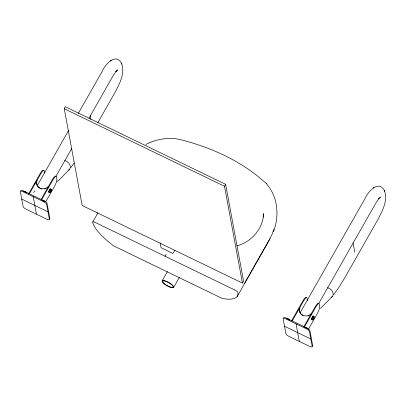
<?xml version="1.0" encoding="UTF-8"?>
<svg xmlns="http://www.w3.org/2000/svg" width="406" height="406" viewBox="0 0 406 406"><rect width="100%" height="100%" fill="white"/><g stroke="black" fill="none" stroke-linecap="round" stroke-linejoin="round"><path stroke-width="0.61" d="M263.433 217.23L263.601 213.581C263.103 228.7 251.471 241.961 236.942 245.874M305.114 327.459L306.2 327.551L307.794 328.672M273.334 231.816C277.745 221.042 278.115 208.669 274.517 197.615L272.37 192.54L269.67 187.917L266.306 183.563M273.979 229.101L272.132 234.16L269.751 238.946L245.011 282.485M34.601 184.167L34.733 183.837M234.749 289.96L95.359 222.513A3.319 0.929 29.6 0 0 92.68 222.275L93.522 224.904L95.765 228.71A59.159 16.585 29.6 0 0 107.62 241.093L113.594 245.879L222.437 298.547L227.644 299.171A59.159 16.585 29.6 0 0 236.789 296.948L237.926 294.776L237.87 292.533A3.319 0.929 29.6 0 0 234.749 289.955M50.369 191.794L50.374 191.916A1.665 1.111 14.1 0 1 49.466 192.764L48.588 192.337L48.461 191.637L50.1 188.754L50.973 189.176A1.665 0.467 29.6 0 1 51.293 189.815M313.153 319.324A1.665 1.111 14.1 0 1 312.295 319.938L311.417 319.517L311.29 318.817L312.93 315.929L313.802 316.355A1.665 0.467 29.6 0 1 314.011 317.045M313.863 318.37C315.315 313.178 310.661 323.277 313.782 318.548M297.639 310.849L297.801 310.514M50.4 190.916C48.527 196.616 53.465 186.689 50.491 190.749M34.972 183.334L35.149 183.02M64.249 108.737L65.366 106.768L225.614 184.309L243.554 281.084L242.433 283.058L82.185 205.517L64.249 108.737L224.498 186.278L242.433 283.058M28.496 194.068L40.021 173.793A6.653 1.467 -64.2 0 1 43.543 170.363M29.389 193.804L40.605 174.072A6.653 1.467 -64.2 0 1 44.193 170.855L44.624 173.189M36.357 182.015L36.921 180.558A6.74 6.298 -10.5 0 0 40.077 188.105A6.74 6.298 -10.5 0 0 48.598 186.212L48.664 186.562A6.74 6.298 -10.5 0 1 47.314 187.831M37.271 185.608L68.548 130.575M78.241 113.513L102.327 71.136C105.205 64.412 115.918 52.394 121.627 63.478M33.642 192.647L34.743 190.703M41.072 199.458L52.283 179.726A6.653 1.467 -64.2 0 1 55.871 176.508M41.656 199.742L52.871 180.01A6.653 1.467 -64.2 0 1 56.454 176.793L56.891 179.127A6.653 1.467 -64.2 0 1 54.165 187.009L45.756 201.807M55.8 176.564L71.745 148.5M88.944 118.242L113.162 75.663L115.781 71.786L117.694 69.873L116.471 70.502M97.719 122.911L115.223 92.111C119.694 83.367 125.363 73.192 121.516 63.163M92.715 222.021L98.003 212.719M165.054 256.237L166.161 254.293M174.879 250.101L172.931 253.445L161.086 247.726L160.131 242.808M162.167 280.79L167.353 271.665M224.498 186.278L225.614 184.309M173.677 287.453A6.653 1.863 29.6 0 0 165.993 281.135A6.653 1.863 29.6 0 0 164.1 283.774A6.653 1.863 29.6 0 0 173.677 287.453L179.467 277.262M237.185 296.598L270.147 238.596M291.635 320.699L302.851 300.968A6.653 1.467 -64.2 0 1 306.276 297.39M292.218 320.984L303.434 301.252A6.653 1.467 -64.2 0 1 307.022 298.034L307.454 300.369A6.653 1.467 -64.2 0 1 307.479 300.643M300.1 312.787L365.156 198.316C368.034 191.591 378.747 179.569 384.457 190.653M303.901 326.637L315.117 306.906A6.653 1.467 -64.2 0 1 318.639 303.475M304.485 326.916L315.701 307.185A6.653 1.467 -64.2 0 1 319.289 303.967L319.72 306.302A6.653 1.467 -64.2 0 1 316.995 314.188L308.276 329.535M318.943 303.191L375.611 203.482L378.61 198.965L380.523 197.047L379.777 197.514M74.11 163.045L70.857 167.541M333.686 294.72L339.157 286.935L344.755 277.861L378.052 219.286C382.523 210.541 388.192 200.366 384.345 190.343M69.396 169.424L58.9 180.249L57.099 181.457M332.225 296.598L320.471 308.382M289.407 320.126L288.453 318.984L286.732 318.507A1.665 1.162 -43.8 0 1 287.407 318.639L287.737 319.004A1.665 1.528 76.6 0 1 289.163 319.771M110.33 60.824L110.676 60.59M110.879 60.453L111.234 60.215M373.16 188.003L373.505 187.77M373.708 187.633L374.063 187.389M49.344 190.546L49.212 189.846L50.09 190.267L50.633 190.044A1.665 1.111 14.1 0 0 50.973 189.176M312.041 317.025L313.351 317.289M313.214 317.355L313.462 317.218A1.665 1.111 14.1 0 0 313.802 316.355M145.845 144.5C155.868 139.197 167.607 137.228 178.787 139.238L178.848 139.253C210.77 147.094 242.133 161.146 266.397 183.659M48.461 191.637L49.334 192.063A1.665 0.467 29.6 0 1 49.466 192.764M311.29 318.817L312.163 319.238A1.665 0.467 29.6 0 1 312.295 319.938M21.711 199.087L47.994 211.805M284.54 326.267L310.823 338.985M45.015 201.579L43.371 200.371L42.285 200.346M26.618 192.677L25.136 191.541L23.888 191.439M306.073 327.799L305.804 327.54A1.665 1.162 -43.8 0 0 304.992 327.434M44.817 201.65A1.665 1.528 76.6 0 0 43.305 200.731L42.975 200.361A1.665 1.162 -43.8 0 0 42.006 200.295M25.238 191.845A1.665 1.528 76.6 0 0 24.908 191.83L24.578 191.459A1.665 1.162 -43.8 0 0 23.457 191.444M384.578 191.003L384.69 191.307M121.749 63.823L121.861 64.133M353.053 242.895L354.768 252.146M312.93 315.929L313.056 316.629M296.06 323.876L299.303 341.375M90.223 115.715L90.908 119.415M50.1 188.754L50.161 189.105M33.231 196.697L36.474 214.195M64.65 160.573A5.841 4.354 40.5 0 1 69.944 164.948A5.841 4.354 40.5 0 1 68.518 170.094M20.782 190.673A3.324 0.934 29.6 0 1 23.482 190.916L43.924 200.808A3.324 0.934 29.6 0 1 47.06 203.391L49.872 218.555A3.324 0.934 29.6 0 1 49.268 218.976M46.228 188.46A6.74 6.298 -10.5 0 1 45.645 188.704M45.041 188.897A6.74 6.298 -10.5 0 1 44.427 189.034M41.914 189.029A6.74 6.298 -10.5 0 1 41.305 188.891M40.712 188.699A6.74 6.298 -10.5 0 1 40.143 188.455M39.6 188.161A6.74 6.298 -10.5 0 1 36.982 180.909M50.09 190.267A1.665 1.578 68.9 0 1 49.334 192.063M51.146 190.231A1.665 1.578 68.9 0 1 50.491 191.576M25.4 191.881A1.665 1.528 76.6 0 1 25.994 192.2M26.233 192.449A1.665 1.528 76.6 0 1 26.334 192.596M23.512 191.414A1.665 0.365 -64.2 0 1 23.634 191.424M244.696 283.038A59.159 16.585 29.6 0 1 244.239 283.424M327.48 287.747A5.841 4.354 40.5 0 1 332.773 292.127A5.841 4.354 40.5 0 1 331.347 297.273M283.611 317.847A3.324 0.934 29.6 0 1 286.311 318.096L306.758 327.987A3.324 0.934 29.6 0 1 309.895 330.565L312.701 345.734A3.324 0.934 29.6 0 1 312.097 346.151M306.373 297.537A6.653 1.467 -64.2 0 1 306.439 297.75M310.631 314.625A6.74 6.298 -10.5 0 0 311.493 313.742L311.427 313.391A6.74 6.298 -10.5 0 1 302.906 315.284A6.74 6.298 -10.5 0 1 299.75 307.738L299.811 308.088A6.74 6.298 -10.5 0 0 302.972 315.635M310.143 315.01A6.74 6.298 -10.5 0 1 309.616 315.345M308.474 315.883A6.74 6.298 -10.5 0 1 307.875 316.071M312.919 317.446A1.665 1.578 68.9 0 1 312.163 319.238M313.95 317.756A1.665 1.578 68.9 0 1 313.681 318.395M313.574 318.527A1.665 1.578 68.9 0 1 313.178 318.847M289.25 319.928A1.665 1.528 76.6 0 1 289.321 320.09A1.665 0.365 -64.2 0 1 289.524 320.111M306.297 327.906A1.665 1.528 76.6 0 1 307.56 328.677M116.136 71.334L115.811 71.74L116.146 71.339M378.965 198.514L378.641 198.92L378.976 198.519M43.452 201.645L23.01 191.754A3.324 0.934 29.6 0 0 20.305 191.505L23.117 206.674A3.324 0.934 29.6 0 0 26.253 209.252L46.695 219.144A3.324 0.934 29.6 0 0 49.4 219.392L46.588 204.223A3.324 0.934 29.6 0 0 43.452 201.645M306.281 328.819L285.839 318.928A3.324 0.934 29.6 0 0 283.134 318.685L285.946 333.849A3.324 0.934 29.6 0 0 289.082 336.432L309.524 346.323A3.324 0.934 29.6 0 0 312.229 346.567L309.418 331.403A3.324 0.934 29.6 0 0 306.281 328.819M42.057 200.366A1.665 0.365 -64.2 0 0 42.036 200.325M164.486 283.809A5.983 1.675 29.6 0 0 173.098 287.118A5.983 1.675 29.6 0 0 166.186 281.434A5.983 1.675 29.6 0 0 164.486 283.809"/></g></svg>
